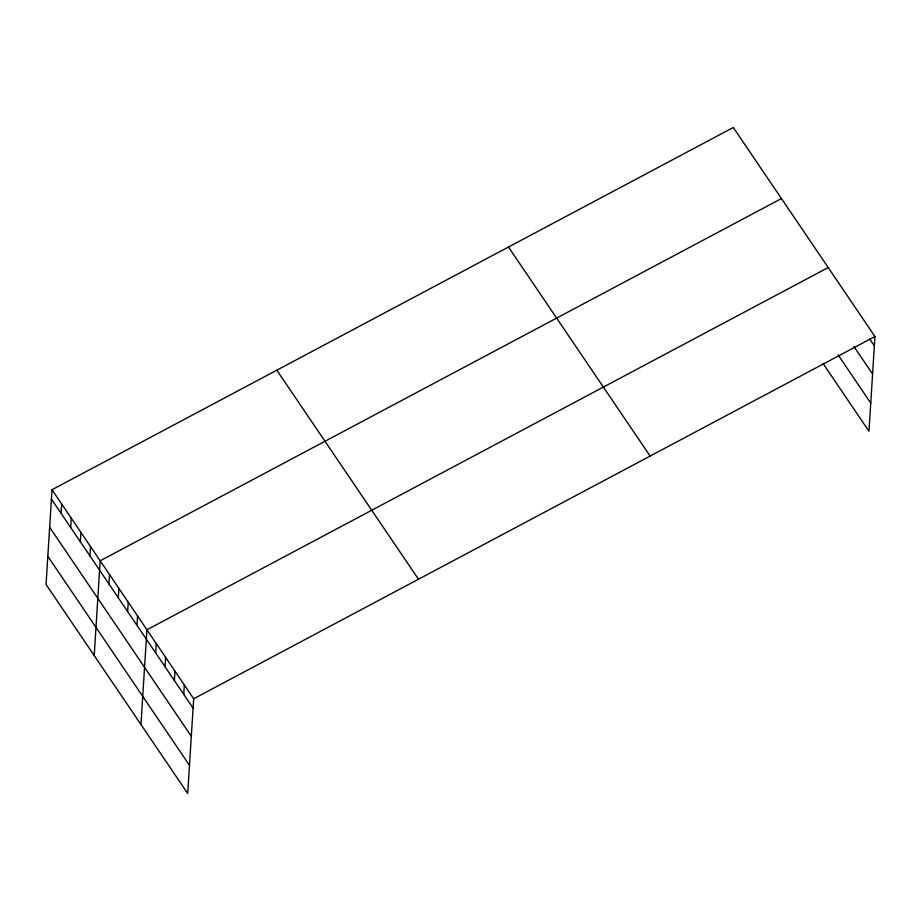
<?xml version="1.0" encoding="UTF-8"?>
<svg xmlns="http://www.w3.org/2000/svg" width="921" height="921" viewBox="0 0 921 921"><rect width="100%" height="100%" fill="white"/><g stroke="black" fill="none" stroke-linecap="round" stroke-linejoin="round"><path stroke-width="1.38" d="M52.013 489.73L46.05 584.467L187.711 793.511L193.675 698.774L52.013 489.73L733.289 127.489L874.95 336.533L868.987 431.27L823.017 363.438M61.051 513.308L61.638 503.948M70.687 527.514L71.274 518.166M80.323 541.732L80.91 532.373M89.959 555.95L90.546 546.59M94.218 655.545L100.17 560.808L781.457 198.556M108.931 583.96L109.53 574.6M118.291 597.752L118.878 588.404M127.639 611.556L128.226 602.196M136.987 625.347L137.574 615.999M140.959 724.528L146.923 629.791L828.198 267.551M155.684 652.943L156.271 643.583M165.032 666.735L165.619 657.387M174.38 680.538L174.967 671.179M183.728 694.33L184.327 684.982M193.675 698.774L874.95 336.533M869.689 338.986L874.363 345.882M853.894 346.469L872.59 374.064M838.041 354.804L870.759 403.087M508.473 247.024L650.122 456.068M276.83 370.196L418.491 579.24M51.426 499.09L193.088 708.134M49.653 527.261L191.315 736.305M47.823 556.296L189.484 765.339"/></g></svg>
